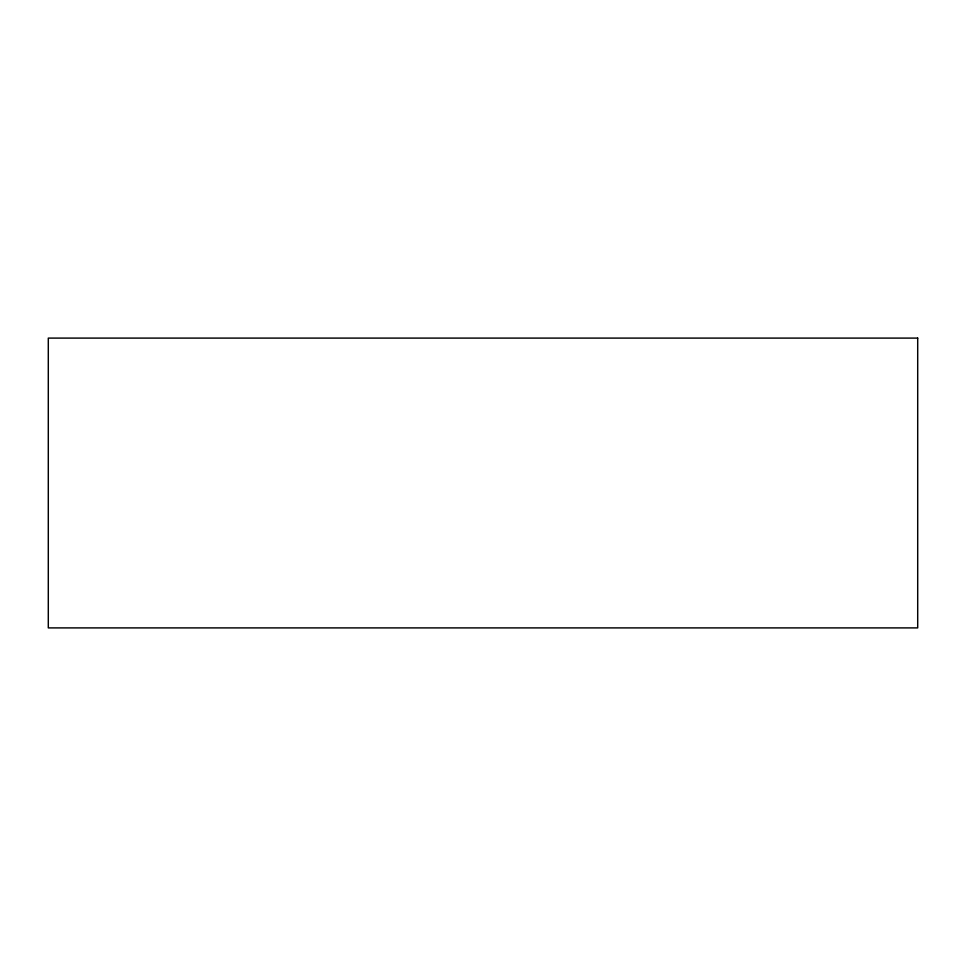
<?xml version="1.0" encoding="UTF-8"?>
<svg xmlns="http://www.w3.org/2000/svg" width="966" height="966" viewBox="0 0 966 966"><rect width="100%" height="100%" fill="white"/><g stroke="black" fill="none" stroke-linecap="round" stroke-linejoin="round"><path stroke-width="1.45" d="M917.7 338.1L48.3 338.1L48.3 627.9L917.7 627.9L917.7 338.1"/></g></svg>
